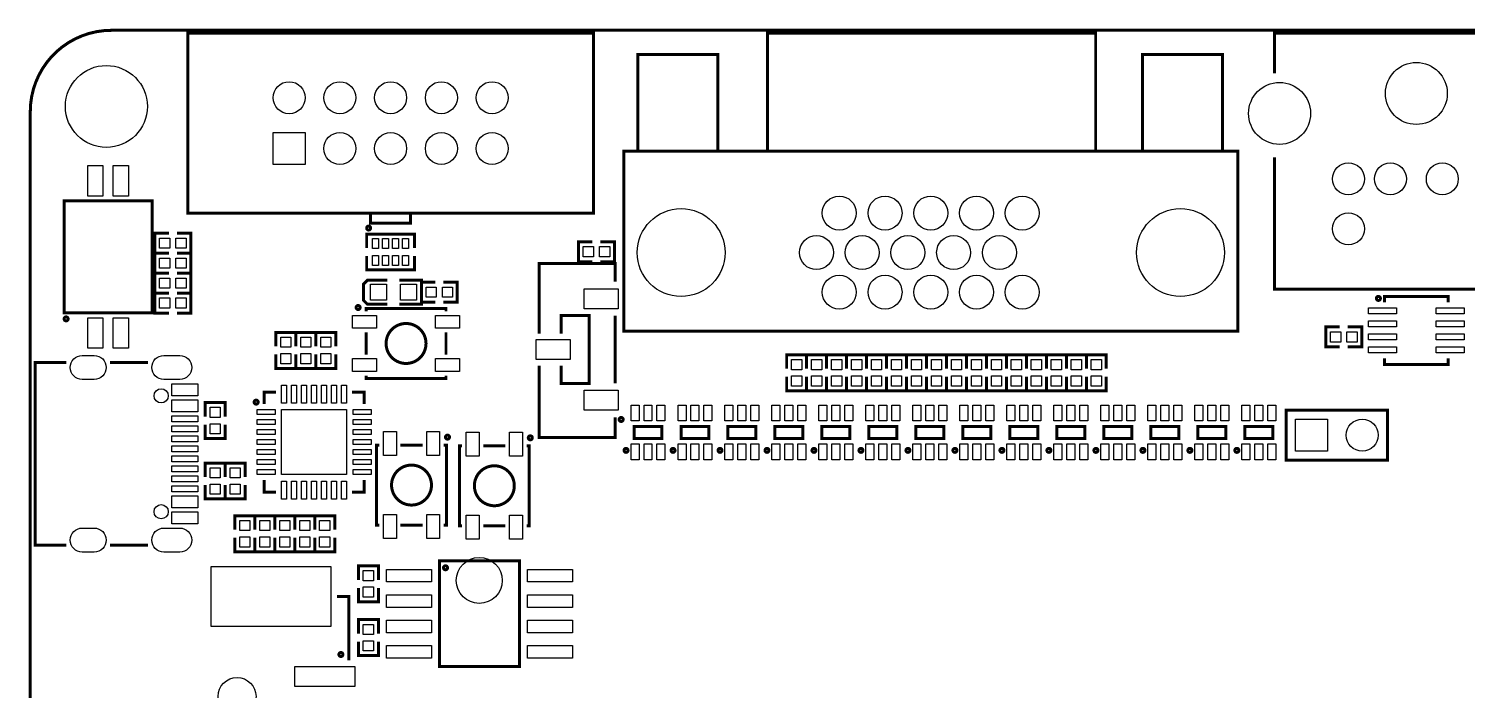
# Model space of a CAD drawing. Extents: x 0 to 112, y 0 to 86.
# Drawn here: x -0.1 to 71.9, y 52.9 to 86 of the extents above; entities that cross this region are included whole.
import ezdxf

# ---------------------------------------------------------------- set-up
doc = ezdxf.new("R2010")
doc.units = 0
for name, color, linetype in [('BG_OUTLINE', 3, 'CONTINUOUS'), ('PG_SILKSCREEN_TOP', 85, 'CONTINUOUS'), ('PIN_TOP', 12, 'CONTINUOUS')]:
    doc.layers.add(name, color=color, linetype=linetype)

msp = doc.modelspace()

# ---------------------------------------------------------------- linework, layer by layer
at = {"layer": 'BG_OUTLINE', "const_width": 0.1524}
msp.add_lwpolyline([(4.064, 0), (107.696, 0, 0.414214), (111.76, 4.064), (111.76, 81.8896, 0.414214), (107.696, 85.9536), (4.064, 85.9536, 0.414214), (0, 81.8896), (0, 4.064, 0.414214), (4.064, 0)], format="xyb", dxfattribs=at)
at = {"layer": 'PG_SILKSCREEN_TOP', "const_width": 0.150114}
for points in [[(7.891018, 76.809092), (28.191206, 76.809092), (28.191206, 85.809328), (7.891018, 85.809328), (7.891018, 76.809092)], [(53.34, 79.9084), (53.34, 85.808312), (36.91001, 85.808312), (36.91001, 79.9084)], [(76.49591, 83.803998), (76.49591, 85.803994), (62.295786, 85.803994), (62.295786, 83.803998)], [(34.417, 79.9084), (34.417, 84.7344), (30.424882, 84.7344), (30.424882, 79.9084)], [(59.69, 79.9084), (59.69, 84.7344), (55.690008, 84.7344), (55.690008, 79.9084)], [(29.718, 70.8914), (60.452, 70.8914), (60.452, 79.9084), (29.718, 79.9084), (29.718, 70.8914)], [(62.295786, 79.603854), (62.295786, 73.003918), (76.49591, 73.003918), (76.49591, 79.603854)], [(1.693926, 77.410818), (6.093714, 77.410818), (6.093714, 71.810626), (1.693926, 71.810626), (1.693926, 77.410818)], [(17.041114, 76.809092), (17.041114, 76.30922), (19.04111, 76.30922), (19.04111, 76.809092)], [(6.938518, 75.801982), (6.238494, 75.801982), (6.238494, 74.80173), (6.938518, 74.80173)], [(7.338314, 75.801982), (8.038338, 75.801982), (8.038338, 74.80173), (7.338314, 74.80173)], [(16.841216, 75.057508), (16.841216, 75.757532), (19.241008, 75.757532), (19.241008, 75.057508)], [(28.147518, 75.37196), (27.447494, 75.37196), (27.447494, 74.371708), (28.147518, 74.371708)], [(28.547314, 75.37196), (29.247338, 75.37196), (29.247338, 74.371708), (28.547314, 74.371708)], [(6.938518, 74.80173), (6.238494, 74.80173), (6.238494, 73.801478), (6.938518, 73.801478)], [(7.338314, 74.80173), (8.038338, 74.80173), (8.038338, 73.801478), (7.338314, 73.801478)], [(16.841216, 74.657712), (16.841216, 73.957688), (19.241008, 73.957688), (19.241008, 74.657712)], [(29.282644, 73.377552), (29.282644, 74.277474), (25.482804, 74.277474), (25.482804, 70.777608)], [(6.938518, 73.801478), (6.238494, 73.801478), (6.238494, 72.801226), (6.938518, 72.801226)], [(7.338314, 73.801478), (8.038338, 73.801478), (8.038338, 72.801226), (7.338314, 72.801226)], [(17.87906, 72.244712), (16.879062, 72.244712), (16.67891, 72.44461), (16.67891, 73.24471), (16.879062, 73.444608), (17.87906, 73.444608)], [(18.479008, 73.444608), (19.579082, 73.444608), (19.579082, 72.244712), (18.479008, 72.244712)], [(6.938518, 72.801226), (6.238494, 72.801226), (6.238494, 71.800974), (6.938518, 71.800974)], [(7.338314, 72.801226), (8.038338, 72.801226), (8.038338, 71.800974), (7.338314, 71.800974)], [(20.279106, 72.344534), (19.579082, 72.344534), (19.579082, 73.344786), (20.279106, 73.344786)], [(20.678902, 72.344534), (21.378926, 72.344534), (21.378926, 73.344786), (20.678902, 73.344786)], [(20.813268, 71.891906), (20.813268, 72.030082), (16.813276, 72.030082), (16.813276, 71.891906)], [(67.795902, 72.335898), (67.795902, 72.635872), (70.995794, 72.635872), (70.995794, 72.335898)], [(26.582624, 69.177408), (26.582624, 68.277486), (27.982672, 68.277486), (27.982672, 71.67753), (26.582624, 71.67753), (26.582624, 70.777608)], [(29.282644, 68.277486), (29.282644, 71.67753)], [(12.29487, 70.133718), (12.29487, 70.833742), (13.295122, 70.833742), (13.295122, 70.133718)], [(13.295122, 70.133718), (13.295122, 70.833742), (14.295374, 70.833742), (14.295374, 70.133718)], [(14.295374, 70.133718), (14.295374, 70.833742), (15.295626, 70.833742), (15.295626, 70.133718)], [(16.813276, 70.833996), (16.813276, 69.726048)], [(20.813268, 70.833996), (20.813268, 69.726048)], [(65.561972, 71.106538), (64.861948, 71.106538), (64.861948, 70.106286), (65.561972, 70.106286)], [(65.961768, 71.106538), (66.661792, 71.106538), (66.661792, 70.106286), (65.961768, 70.106286)], [(1.810004, 69.332856), (0.236982, 69.332856), (0.236982, 60.188856), (1.810004, 60.188856)], [(5.890006, 69.332856), (3.993896, 69.332856)], [(12.29487, 69.733922), (12.29487, 69.033898), (13.295122, 69.033898), (13.295122, 69.733922)], [(13.295122, 69.733922), (13.295122, 69.033898), (14.295374, 69.033898), (14.295374, 69.733922)], [(14.295374, 69.733922), (14.295374, 69.033898), (15.295626, 69.033898), (15.295626, 69.733922)], [(25.482804, 69.177408), (25.482804, 65.577466), (29.282644, 65.577466), (29.282644, 66.577464)], [(37.869368, 69.013578), (37.869368, 69.713602), (38.86962, 69.713602), (38.86962, 69.013578)], [(38.86962, 69.013578), (38.86962, 69.713602), (39.869872, 69.713602), (39.869872, 69.013578)], [(39.869872, 69.013578), (39.869872, 69.713602), (40.870124, 69.713602), (40.870124, 69.013578)], [(40.870124, 69.013578), (40.870124, 69.713602), (41.870376, 69.713602), (41.870376, 69.013578)], [(41.870376, 69.013578), (41.870376, 69.713602), (42.870628, 69.713602), (42.870628, 69.013578)], [(42.870628, 69.013578), (42.870628, 69.713602), (43.87088, 69.713602), (43.87088, 69.013578)], [(43.87088, 69.013578), (43.87088, 69.713602), (44.871132, 69.713602), (44.871132, 69.013578)], [(44.871132, 69.013578), (44.871132, 69.713602), (45.871384, 69.713602), (45.871384, 69.013578)], [(45.871384, 69.013578), (45.871384, 69.713602), (46.871636, 69.713602), (46.871636, 69.013578)], [(46.871636, 69.013578), (46.871636, 69.713602), (47.871888, 69.713602), (47.871888, 69.013578)], [(47.871888, 69.013578), (47.871888, 69.713602), (48.87214, 69.713602), (48.87214, 69.013578)], [(48.87214, 69.013578), (48.87214, 69.713602), (49.872392, 69.713602), (49.872392, 69.013578)], [(50.872644, 69.013578), (50.872644, 69.713602), (49.872392, 69.713602), (49.872392, 69.013578)], [(51.872896, 69.013578), (51.872896, 69.713602), (50.872644, 69.713602), (50.872644, 69.013578)], [(52.873148, 69.013578), (52.873148, 69.713602), (51.872896, 69.713602), (51.872896, 69.013578)], [(53.8734, 69.013578), (53.8734, 69.713602), (52.873148, 69.713602), (52.873148, 69.013578)], [(70.995794, 69.535802), (70.995794, 69.235828), (67.795902, 69.235828), (67.795902, 69.535802)], [(16.813276, 68.668138), (16.813276, 68.529962), (20.813268, 68.529962), (20.813268, 68.668138)], [(37.869368, 68.613782), (37.869368, 67.913758), (38.86962, 67.913758), (38.86962, 68.613782)], [(38.86962, 68.613782), (38.86962, 67.913758), (39.869872, 67.913758), (39.869872, 68.613782)], [(39.869872, 68.613782), (39.869872, 67.913758), (40.870124, 67.913758), (40.870124, 68.613782)], [(40.870124, 68.613782), (40.870124, 67.913758), (41.870376, 67.913758), (41.870376, 68.613782)], [(41.870376, 68.613782), (41.870376, 67.913758), (42.870628, 67.913758), (42.870628, 68.613782)], [(42.870628, 68.613782), (42.870628, 67.913758), (43.87088, 67.913758), (43.87088, 68.613782)], [(43.87088, 68.613782), (43.87088, 67.913758), (44.871132, 67.913758), (44.871132, 68.613782)], [(44.871132, 68.613782), (44.871132, 67.913758), (45.871384, 67.913758), (45.871384, 68.613782)], [(45.871384, 68.613782), (45.871384, 67.913758), (46.871636, 67.913758), (46.871636, 68.613782)], [(46.871636, 68.613782), (46.871636, 67.913758), (47.871888, 67.913758), (47.871888, 68.613782)], [(47.871888, 68.613782), (47.871888, 67.913758), (48.87214, 67.913758), (48.87214, 68.613782)], [(48.87214, 68.613782), (48.87214, 67.913758), (49.872392, 67.913758), (49.872392, 68.613782)], [(50.872644, 68.613782), (50.872644, 67.913758), (49.872392, 67.913758), (49.872392, 68.613782)], [(51.872896, 68.613782), (51.872896, 67.913758), (50.872644, 67.913758), (50.872644, 68.613782)], [(52.873148, 68.613782), (52.873148, 67.913758), (51.872896, 67.913758), (51.872896, 68.613782)], [(53.8734, 68.613782), (53.8734, 67.913758), (52.873148, 67.913758), (52.873148, 68.613782)], [(11.708384, 67.245738), (11.708384, 67.84594), (12.308586, 67.84594)], [(16.108426, 67.84594), (16.708628, 67.84594), (16.708628, 67.245738)], [(9.75614, 66.620644), (9.75614, 67.320668), (8.755888, 67.320668), (8.755888, 66.620644)], [(62.876176, 64.44107), (67.956176, 64.44107), (67.956176, 66.940938), (62.876176, 66.940938), (62.876176, 64.44107)], [(9.75614, 66.220848), (9.75614, 65.520824), (8.755888, 65.520824), (8.755888, 66.220848)], [(30.226762, 66.130424), (31.62681, 66.130424), (31.62681, 65.530476), (30.226762, 65.530476), (30.226762, 66.130424)], [(32.57931, 66.130424), (33.979358, 66.130424), (33.979358, 65.530476), (32.57931, 65.530476), (32.57931, 66.130424)], [(34.931858, 66.130424), (36.331906, 66.130424), (36.331906, 65.530476), (34.931858, 65.530476), (34.931858, 66.130424)], [(37.284406, 66.130424), (38.684454, 66.130424), (38.684454, 65.530476), (37.284406, 65.530476), (37.284406, 66.130424)], [(39.636954, 66.130424), (41.037002, 66.130424), (41.037002, 65.530476), (39.636954, 65.530476), (39.636954, 66.130424)], [(41.989502, 66.130424), (43.38955, 66.130424), (43.38955, 65.530476), (41.989502, 65.530476), (41.989502, 66.130424)], [(44.34205, 66.130424), (45.742098, 66.130424), (45.742098, 65.530476), (44.34205, 65.530476), (44.34205, 66.130424)], [(46.694598, 66.130424), (48.094646, 66.130424), (48.094646, 65.530476), (46.694598, 65.530476), (46.694598, 66.130424)], [(49.047146, 66.130424), (50.447194, 66.130424), (50.447194, 65.530476), (49.047146, 65.530476), (49.047146, 66.130424)], [(51.399694, 66.130424), (52.799742, 66.130424), (52.799742, 65.530476), (51.399694, 65.530476), (51.399694, 66.130424)], [(53.752242, 66.130424), (55.15229, 66.130424), (55.15229, 65.530476), (53.752242, 65.530476), (53.752242, 66.130424)], [(56.10479, 66.130424), (57.504838, 66.130424), (57.504838, 65.530476), (56.10479, 65.530476), (56.10479, 66.130424)], [(58.457338, 66.130424), (59.857386, 66.130424), (59.857386, 65.530476), (58.457338, 65.530476), (58.457338, 66.130424)], [(60.809886, 66.130424), (62.209934, 66.130424), (62.209934, 65.530476), (60.809886, 65.530476), (60.809886, 66.130424)], [(17.475708, 65.193418), (17.337532, 65.193418), (17.337532, 61.193426), (17.475708, 61.193426)], [(19.641566, 65.193418), (18.533618, 65.193418)], [(20.699476, 61.193426), (20.837652, 61.193426), (20.837652, 65.193418), (20.699476, 65.193418)], [(21.622004, 65.158874), (21.483828, 65.158874), (21.483828, 61.158882), (21.622004, 61.158882)], [(23.787862, 65.158874), (22.679914, 65.158874)], [(24.845772, 61.158882), (24.983948, 61.158882), (24.983948, 65.158874), (24.845772, 65.158874)], [(9.75614, 63.596774), (9.75614, 64.296798), (8.755888, 64.296798), (8.755888, 63.596774)], [(10.756392, 63.596774), (10.756392, 64.296798), (9.75614, 64.296798), (9.75614, 63.596774)], [(12.308586, 62.845696), (11.708384, 62.845696), (11.708384, 63.445898)], [(16.708628, 63.445898), (16.708628, 62.845696), (16.108426, 62.845696)], [(9.75614, 63.196978), (9.75614, 62.496954), (8.755888, 62.496954), (8.755888, 63.196978)], [(10.756392, 63.196978), (10.756392, 62.496954), (9.75614, 62.496954), (9.75614, 63.196978)], [(10.241534, 60.957714), (10.241534, 61.657738), (11.241786, 61.657738), (11.241786, 60.957714)], [(11.241786, 60.957714), (11.241786, 61.657738), (12.242038, 61.657738), (12.242038, 60.957714)], [(13.24229, 60.957714), (13.24229, 61.657738), (12.242038, 61.657738), (12.242038, 60.957714)], [(14.242542, 60.957714), (14.242542, 61.657738), (13.24229, 61.657738), (13.24229, 60.957714)], [(14.242542, 60.957714), (14.242542, 61.657738), (15.242794, 61.657738), (15.242794, 60.957714)], [(19.641566, 61.193426), (18.533618, 61.193426)], [(23.787862, 61.158882), (22.679914, 61.158882)], [(10.241534, 60.557918), (10.241534, 59.857894), (11.241786, 59.857894), (11.241786, 60.557918)], [(11.241786, 60.557918), (11.241786, 59.857894), (12.242038, 59.857894), (12.242038, 60.557918)], [(13.24229, 60.557918), (13.24229, 59.857894), (12.242038, 59.857894), (12.242038, 60.557918)], [(14.242542, 60.557918), (14.242542, 59.857894), (13.24229, 59.857894), (13.24229, 60.557918)], [(14.242542, 60.557918), (14.242542, 59.857894), (15.242794, 59.857894), (15.242794, 60.557918)], [(3.993896, 60.188856), (5.890006, 60.188856)], [(16.426688, 58.44921), (16.426688, 59.149234), (17.42694, 59.149234), (17.42694, 58.44921)], [(20.48891, 59.394344), (20.48891, 54.114192), (24.488902, 54.114192), (24.488902, 59.394344), (20.48891, 59.394344)], [(15.951962, 54.413658), (15.951962, 57.613804), (15.352014, 57.613804)], [(16.426688, 58.049414), (16.426688, 57.34939), (17.42694, 57.34939), (17.42694, 58.049414)], [(17.42694, 55.758334), (17.42694, 56.458358), (16.426688, 56.458358), (16.426688, 55.758334)], [(17.42694, 55.358538), (17.42694, 54.658514), (16.426688, 54.658514), (16.426688, 55.358538)]]:
    msp.add_lwpolyline(points, dxfattribs=at)
for points in [[(17.041114, 76.057506, 0.999769), (16.841216, 76.05776, 1.000231), (17.041114, 76.057506)], [(16.513302, 72.08012, 1.000289), (16.31315, 72.079866, 0.999711), (16.513302, 72.08012)], [(67.59575, 72.535796, 1.00054), (67.395852, 72.535796, 0.99946), (67.59575, 72.535796)], [(1.893824, 71.510652, 0.999429), (1.693926, 71.510906, 1.000571), (1.893824, 71.510652)], [(19.81327, 70.280022, 1), (17.813274, 70.280022, 1), (19.81327, 70.280022)], [(11.40841, 67.345814, 1.00004), (11.208512, 67.345814, 0.99996), (11.40841, 67.345814)], [(29.682694, 66.477388, 0.99993), (29.482796, 66.477642, 1.00007), (29.682694, 66.477388)], [(20.987512, 65.593468, 0.99954), (20.787614, 65.593468, 1.00046), (20.987512, 65.593468)], [(25.133808, 65.558924, 0.99954), (24.93391, 65.558924, 1.00046), (25.133808, 65.558924)], [(29.926788, 64.930528, 1.000491), (29.72689, 64.930274, 0.999509), (29.926788, 64.930528)], [(32.279336, 64.930528, 1.000491), (32.079438, 64.930274, 0.999509), (32.279336, 64.930528)], [(34.631884, 64.930528, 1.000491), (34.431986, 64.930274, 0.999509), (34.631884, 64.930528)], [(36.984432, 64.930528, 1.000491), (36.784534, 64.930274, 0.999509), (36.984432, 64.930528)], [(39.33698, 64.930528, 1.000491), (39.137082, 64.930274, 0.999509), (39.33698, 64.930528)], [(41.689528, 64.930528, 1.000491), (41.48963, 64.930274, 0.999509), (41.689528, 64.930528)], [(44.042076, 64.930528, 1.000491), (43.842178, 64.930274, 0.999509), (44.042076, 64.930528)], [(46.394624, 64.930528, 1.000491), (46.194726, 64.930274, 0.999509), (46.394624, 64.930528)], [(48.747172, 64.930528, 1.000491), (48.547274, 64.930274, 0.999509), (48.747172, 64.930528)], [(51.09972, 64.930528, 1.000491), (50.899822, 64.930274, 0.999509), (51.09972, 64.930528)], [(53.452268, 64.930528, 1.000491), (53.25237, 64.930274, 0.999509), (53.452268, 64.930528)], [(55.804816, 64.930528, 1.000491), (55.604918, 64.930274, 0.999509), (55.804816, 64.930528)], [(58.157364, 64.930528, 1.000491), (57.957466, 64.930274, 0.999509), (58.157364, 64.930528)], [(60.509912, 64.930528, 1.000491), (60.310014, 64.930274, 0.999509), (60.509912, 64.930528)], [(20.08759, 63.193422, 1), (18.087594, 63.193422, 1), (20.08759, 63.193422)], [(24.233886, 63.158878, 1), (22.23389, 63.158878, 1), (24.233886, 63.158878)], [(20.88896, 59.054238, 1.0003), (20.688808, 59.054238, 0.9997), (20.88896, 59.054238)], [(15.651988, 54.713632, 1.0006), (15.45209, 54.713632, 0.9994), (15.651988, 54.713632)]]:
    msp.add_lwpolyline(points, format="xyb", dxfattribs=at)
at = {"layer": 'PIN_TOP'}
for points in [[(12.161012, 79.23911), (12.161012, 80.839056), (13.760958, 80.839056), (13.760958, 79.23911)], [(3.638804, 77.660754), (2.878836, 77.660754), (2.878836, 79.18069), (3.638804, 79.18069)], [(4.908804, 77.660754), (4.148836, 77.660754), (4.148836, 79.18069), (4.908804, 79.18069)], [(6.473444, 75.04684), (6.473444, 75.556872), (6.983476, 75.556872), (6.983476, 75.04684)], [(7.293356, 75.04684), (7.293356, 75.556872), (7.803388, 75.556872), (7.803388, 75.04684)], [(17.441037, 75.034521), (17.141063, 75.034521), (17.141063, 75.534647), (17.441037, 75.534647)], [(17.941163, 75.034521), (17.641189, 75.034521), (17.641189, 75.534647), (17.941163, 75.534647)], [(18.441035, 75.034521), (18.141061, 75.034521), (18.141061, 75.534647), (18.441035, 75.534647)], [(18.941161, 75.034521), (18.641187, 75.034521), (18.641187, 75.534647), (18.941161, 75.534647)], [(27.682444, 74.616818), (27.682444, 75.12685), (28.192476, 75.12685), (28.192476, 74.616818)], [(28.502356, 74.616818), (28.502356, 75.12685), (29.012388, 75.12685), (29.012388, 74.616818)], [(6.473444, 74.046588), (6.473444, 74.55662), (6.983476, 74.55662), (6.983476, 74.046588)], [(7.293356, 74.046588), (7.293356, 74.55662), (7.803388, 74.55662), (7.803388, 74.046588)], [(17.441037, 74.180573), (17.141063, 74.180573), (17.141063, 74.680699), (17.441037, 74.680699)], [(17.941163, 74.180573), (17.641189, 74.180573), (17.641189, 74.680699), (17.941163, 74.680699)], [(18.441035, 74.180573), (18.141061, 74.180573), (18.141061, 74.680699), (18.441035, 74.680699)], [(18.941161, 74.180573), (18.641187, 74.180573), (18.641187, 74.680699), (18.941161, 74.680699)], [(6.473444, 73.046336), (6.473444, 73.556368), (6.983476, 73.556368), (6.983476, 73.046336)], [(7.293356, 73.046336), (7.293356, 73.556368), (7.803388, 73.556368), (7.803388, 73.046336)], [(17.028922, 72.44461), (17.028922, 73.24471), (17.829022, 73.24471), (17.829022, 72.44461)], [(18.529046, 72.44461), (18.529046, 73.24471), (19.329146, 73.24471), (19.329146, 72.44461)], [(20.324064, 73.099676), (20.324064, 72.589644), (19.814032, 72.589644), (19.814032, 73.099676)], [(21.143976, 73.099676), (21.143976, 72.589644), (20.633944, 72.589644), (20.633944, 73.099676)], [(29.432631, 73.017507), (29.432631, 72.017509), (27.732609, 72.017509), (27.732609, 73.017507)], [(6.473444, 72.046084), (6.473444, 72.556116), (6.983476, 72.556116), (6.983476, 72.046084)], [(7.293356, 72.046084), (7.293356, 72.556116), (7.803388, 72.556116), (7.803388, 72.046084)], [(66.995802, 71.760842), (66.995802, 72.060816), (68.39585, 72.060816), (68.39585, 71.760842)], [(70.395846, 71.760842), (70.395846, 72.060816), (71.795894, 72.060816), (71.795894, 71.760842)], [(3.638804, 70.040754), (2.878836, 70.040754), (2.878836, 71.56069), (3.638804, 71.56069)], [(4.908804, 70.040754), (4.148836, 70.040754), (4.148836, 71.56069), (4.908804, 71.56069)], [(16.13535, 71.037958), (16.13535, 71.687944), (17.335246, 71.687944), (17.335246, 71.037958)], [(20.290282, 71.037958), (20.290282, 71.687944), (21.490178, 71.687944), (21.490178, 71.037958)], [(66.995802, 71.110856), (66.995802, 71.41083), (68.39585, 71.41083), (68.39585, 71.110856)], [(70.395846, 71.110856), (70.395846, 71.41083), (71.795894, 71.41083), (71.795894, 71.110856)], [(13.050012, 70.08876), (12.53998, 70.08876), (12.53998, 70.598792), (13.050012, 70.598792)], [(14.050264, 70.08876), (13.540232, 70.08876), (13.540232, 70.598792), (14.050264, 70.598792)], [(15.050516, 70.08876), (14.540484, 70.08876), (14.540484, 70.598792), (15.050516, 70.598792)], [(65.096898, 70.351396), (65.096898, 70.861428), (65.60693, 70.861428), (65.60693, 70.351396)], [(65.91681, 70.351396), (65.91681, 70.861428), (66.426842, 70.861428), (66.426842, 70.351396)], [(66.995802, 70.460616), (66.995802, 70.76059), (68.39585, 70.76059), (68.39585, 70.460616)], [(70.395846, 70.460616), (70.395846, 70.76059), (71.795894, 70.76059), (71.795894, 70.460616)], [(27.032839, 70.477507), (27.032839, 69.477509), (25.332817, 69.477509), (25.332817, 70.477507)], [(66.995802, 69.81063), (66.995802, 70.110604), (68.39585, 70.110604), (68.39585, 69.81063)], [(70.395846, 69.81063), (70.395846, 70.110604), (71.795894, 70.110604), (71.795894, 69.81063)], [(13.050012, 69.268848), (12.53998, 69.268848), (12.53998, 69.77888), (13.050012, 69.77888)], [(14.050264, 69.268848), (13.540232, 69.268848), (13.540232, 69.77888), (14.050264, 69.77888)], [(15.050516, 69.268848), (14.540484, 69.268848), (14.540484, 69.77888), (15.050516, 69.77888)], [(16.13535, 68.871846), (16.13535, 69.521832), (17.335246, 69.521832), (17.335246, 68.871846)], [(20.290282, 68.871846), (20.290282, 69.521832), (21.490178, 69.521832), (21.490178, 68.871846)], [(38.62451, 68.96862), (38.114478, 68.96862), (38.114478, 69.478652), (38.62451, 69.478652)], [(39.624762, 68.96862), (39.11473, 68.96862), (39.11473, 69.478652), (39.624762, 69.478652)], [(40.625014, 68.96862), (40.114982, 68.96862), (40.114982, 69.478652), (40.625014, 69.478652)], [(41.625266, 68.96862), (41.115234, 68.96862), (41.115234, 69.478652), (41.625266, 69.478652)], [(42.625518, 68.96862), (42.115486, 68.96862), (42.115486, 69.478652), (42.625518, 69.478652)], [(43.62577, 68.96862), (43.115738, 68.96862), (43.115738, 69.478652), (43.62577, 69.478652)], [(44.626022, 68.96862), (44.11599, 68.96862), (44.11599, 69.478652), (44.626022, 69.478652)], [(45.626274, 68.96862), (45.116242, 68.96862), (45.116242, 69.478652), (45.626274, 69.478652)], [(46.626526, 68.96862), (46.116494, 68.96862), (46.116494, 69.478652), (46.626526, 69.478652)], [(47.626778, 68.96862), (47.116746, 68.96862), (47.116746, 69.478652), (47.626778, 69.478652)], [(48.62703, 68.96862), (48.116998, 68.96862), (48.116998, 69.478652), (48.62703, 69.478652)], [(49.627282, 68.96862), (49.11725, 68.96862), (49.11725, 69.478652), (49.627282, 69.478652)], [(50.117502, 69.478652), (50.627534, 69.478652), (50.627534, 68.96862), (50.117502, 68.96862)], [(51.117754, 69.478652), (51.627786, 69.478652), (51.627786, 68.96862), (51.117754, 68.96862)], [(52.118006, 69.478652), (52.628038, 69.478652), (52.628038, 68.96862), (52.118006, 68.96862)], [(53.118258, 69.478652), (53.62829, 69.478652), (53.62829, 68.96862), (53.118258, 68.96862)], [(38.62451, 68.148708), (38.114478, 68.148708), (38.114478, 68.65874), (38.62451, 68.65874)], [(39.624762, 68.148708), (39.11473, 68.148708), (39.11473, 68.65874), (39.624762, 68.65874)], [(40.625014, 68.148708), (40.114982, 68.148708), (40.114982, 68.65874), (40.625014, 68.65874)], [(41.625266, 68.148708), (41.115234, 68.148708), (41.115234, 68.65874), (41.625266, 68.65874)], [(42.625518, 68.148708), (42.115486, 68.148708), (42.115486, 68.65874), (42.625518, 68.65874)], [(43.62577, 68.148708), (43.115738, 68.148708), (43.115738, 68.65874), (43.62577, 68.65874)], [(44.626022, 68.148708), (44.11599, 68.148708), (44.11599, 68.65874), (44.626022, 68.65874)], [(45.626274, 68.148708), (45.116242, 68.148708), (45.116242, 68.65874), (45.626274, 68.65874)], [(46.626526, 68.148708), (46.116494, 68.148708), (46.116494, 68.65874), (46.626526, 68.65874)], [(47.626778, 68.148708), (47.116746, 68.148708), (47.116746, 68.65874), (47.626778, 68.65874)], [(48.62703, 68.148708), (48.116998, 68.148708), (48.116998, 68.65874), (48.62703, 68.65874)], [(49.627282, 68.148708), (49.11725, 68.148708), (49.11725, 68.65874), (49.627282, 68.65874)], [(50.117502, 68.65874), (50.627534, 68.65874), (50.627534, 68.148708), (50.117502, 68.148708)], [(51.117754, 68.65874), (51.627786, 68.65874), (51.627786, 68.148708), (51.117754, 68.148708)], [(52.118006, 68.65874), (52.628038, 68.65874), (52.628038, 68.148708), (52.118006, 68.148708)], [(53.118258, 68.65874), (53.62829, 68.65874), (53.62829, 68.148708), (53.118258, 68.148708)], [(7.082028, 67.660774), (7.082028, 68.260722), (8.382, 68.260722), (8.382, 67.660774)], [(12.83335, 67.295903), (12.583414, 67.295903), (12.583414, 68.195825), (12.83335, 68.195825)], [(13.333476, 67.295903), (13.08354, 67.295903), (13.08354, 68.195825), (13.333476, 68.195825)], [(13.833348, 67.295903), (13.583412, 67.295903), (13.583412, 68.195825), (13.833348, 68.195825)], [(14.333474, 67.295903), (14.083538, 67.295903), (14.083538, 68.195825), (14.333474, 68.195825)], [(14.8336, 67.295903), (14.583664, 67.295903), (14.583664, 68.195825), (14.8336, 68.195825)], [(15.333472, 67.295903), (15.083536, 67.295903), (15.083536, 68.195825), (15.333472, 68.195825)], [(15.833598, 67.295903), (15.583662, 67.295903), (15.583662, 68.195825), (15.833598, 68.195825)], [(29.432631, 67.937507), (29.432631, 66.937509), (27.732609, 66.937509), (27.732609, 67.937507)], [(7.082028, 66.860928), (7.082028, 67.460876), (8.382, 67.460876), (8.382, 66.860928)], [(9.000998, 67.085718), (9.51103, 67.085718), (9.51103, 66.575686), (9.000998, 66.575686)], [(30.476825, 66.400426), (30.076775, 66.400426), (30.076775, 67.200526), (30.476825, 67.200526)], [(31.126811, 66.400426), (30.726761, 66.400426), (30.726761, 67.200526), (31.126811, 67.200526)], [(31.776797, 66.400426), (31.376747, 66.400426), (31.376747, 67.200526), (31.776797, 67.200526)], [(32.829373, 66.400426), (32.429323, 66.400426), (32.429323, 67.200526), (32.829373, 67.200526)], [(33.479359, 66.400426), (33.079309, 66.400426), (33.079309, 67.200526), (33.479359, 67.200526)], [(34.129345, 66.400426), (33.729295, 66.400426), (33.729295, 67.200526), (34.129345, 67.200526)], [(35.181921, 66.400426), (34.781871, 66.400426), (34.781871, 67.200526), (35.181921, 67.200526)], [(35.831907, 66.400426), (35.431857, 66.400426), (35.431857, 67.200526), (35.831907, 67.200526)], [(36.481893, 66.400426), (36.081843, 66.400426), (36.081843, 67.200526), (36.481893, 67.200526)], [(37.534469, 66.400426), (37.134419, 66.400426), (37.134419, 67.200526), (37.534469, 67.200526)], [(38.184455, 66.400426), (37.784405, 66.400426), (37.784405, 67.200526), (38.184455, 67.200526)], [(38.834441, 66.400426), (38.434391, 66.400426), (38.434391, 67.200526), (38.834441, 67.200526)], [(39.887017, 66.400426), (39.486967, 66.400426), (39.486967, 67.200526), (39.887017, 67.200526)], [(40.537003, 66.400426), (40.136953, 66.400426), (40.136953, 67.200526), (40.537003, 67.200526)], [(41.186989, 66.400426), (40.786939, 66.400426), (40.786939, 67.200526), (41.186989, 67.200526)], [(42.239565, 66.400426), (41.839515, 66.400426), (41.839515, 67.200526), (42.239565, 67.200526)], [(42.889551, 66.400426), (42.489501, 66.400426), (42.489501, 67.200526), (42.889551, 67.200526)], [(43.539537, 66.400426), (43.139487, 66.400426), (43.139487, 67.200526), (43.539537, 67.200526)], [(44.592113, 66.400426), (44.192063, 66.400426), (44.192063, 67.200526), (44.592113, 67.200526)], [(45.242099, 66.400426), (44.842049, 66.400426), (44.842049, 67.200526), (45.242099, 67.200526)], [(45.892085, 66.400426), (45.492035, 66.400426), (45.492035, 67.200526), (45.892085, 67.200526)], [(46.944661, 66.400426), (46.544611, 66.400426), (46.544611, 67.200526), (46.944661, 67.200526)], [(47.594647, 66.400426), (47.194597, 66.400426), (47.194597, 67.200526), (47.594647, 67.200526)], [(48.244633, 66.400426), (47.844583, 66.400426), (47.844583, 67.200526), (48.244633, 67.200526)], [(49.297209, 66.400426), (48.897159, 66.400426), (48.897159, 67.200526), (49.297209, 67.200526)], [(49.947195, 66.400426), (49.547145, 66.400426), (49.547145, 67.200526), (49.947195, 67.200526)], [(50.597181, 66.400426), (50.197131, 66.400426), (50.197131, 67.200526), (50.597181, 67.200526)], [(51.649757, 66.400426), (51.249707, 66.400426), (51.249707, 67.200526), (51.649757, 67.200526)], [(52.299743, 66.400426), (51.899693, 66.400426), (51.899693, 67.200526), (52.299743, 67.200526)], [(52.949729, 66.400426), (52.549679, 66.400426), (52.549679, 67.200526), (52.949729, 67.200526)], [(54.002305, 66.400426), (53.602255, 66.400426), (53.602255, 67.200526), (54.002305, 67.200526)], [(54.652291, 66.400426), (54.252241, 66.400426), (54.252241, 67.200526), (54.652291, 67.200526)], [(55.302277, 66.400426), (54.902227, 66.400426), (54.902227, 67.200526), (55.302277, 67.200526)], [(56.354853, 66.400426), (55.954803, 66.400426), (55.954803, 67.200526), (56.354853, 67.200526)], [(57.004839, 66.400426), (56.604789, 66.400426), (56.604789, 67.200526), (57.004839, 67.200526)], [(57.654825, 66.400426), (57.254775, 66.400426), (57.254775, 67.200526), (57.654825, 67.200526)], [(58.707401, 66.400426), (58.307351, 66.400426), (58.307351, 67.200526), (58.707401, 67.200526)], [(59.357387, 66.400426), (58.957337, 66.400426), (58.957337, 67.200526), (59.357387, 67.200526)], [(60.007373, 66.400426), (59.607323, 66.400426), (59.607323, 67.200526), (60.007373, 67.200526)], [(61.059949, 66.400426), (60.659899, 66.400426), (60.659899, 67.200526), (61.059949, 67.200526)], [(61.709935, 66.400426), (61.309885, 66.400426), (61.309885, 67.200526), (61.709935, 67.200526)], [(62.359921, 66.400426), (61.959871, 66.400426), (61.959871, 67.200526), (62.359921, 67.200526)], [(7.082028, 66.360802), (7.082028, 66.660776), (8.382, 66.660776), (8.382, 66.360802)], [(9.000998, 66.265806), (9.51103, 66.265806), (9.51103, 65.755774), (9.000998, 65.755774)], [(11.358372, 66.720974), (11.358372, 66.97091), (12.258294, 66.97091), (12.258294, 66.720974)], [(11.358372, 66.220848), (11.358372, 66.470784), (12.258294, 66.470784), (12.258294, 66.220848)], [(15.833471, 63.720853), (12.583541, 63.720853), (12.583541, 66.970783), (15.833471, 66.970783)], [(16.158464, 66.720974), (16.158464, 66.97091), (17.058386, 66.97091), (17.058386, 66.720974)], [(16.158464, 66.220848), (16.158464, 66.470784), (17.058386, 66.470784), (17.058386, 66.220848)], [(63.346076, 64.890904), (63.346076, 66.49085), (64.946022, 66.49085), (64.946022, 64.890904)], [(7.082028, 65.860676), (7.082028, 66.16065), (8.382, 66.16065), (8.382, 65.860676)], [(7.082028, 65.360804), (7.082028, 65.660778), (8.382, 65.660778), (8.382, 65.360804)], [(11.358372, 65.720976), (11.358372, 65.970912), (12.258294, 65.970912), (12.258294, 65.720976)], [(16.158464, 65.720976), (16.158464, 65.970912), (17.058386, 65.970912), (17.058386, 65.720976)], [(17.679543, 65.871344), (18.329529, 65.871344), (18.329529, 64.671448), (17.679543, 64.671448)], [(19.845655, 65.871344), (20.495641, 65.871344), (20.495641, 64.671448), (19.845655, 64.671448)], [(21.825839, 65.8368), (22.475825, 65.8368), (22.475825, 64.636904), (21.825839, 64.636904)], [(23.991951, 65.8368), (24.641937, 65.8368), (24.641937, 64.636904), (23.991951, 64.636904)], [(7.082028, 64.860678), (7.082028, 65.160652), (8.382, 65.160652), (8.382, 64.860678)], [(11.358372, 65.22085), (11.358372, 65.470786), (12.258294, 65.470786), (12.258294, 65.22085)], [(11.358372, 64.720724), (11.358372, 64.97066), (12.258294, 64.97066), (12.258294, 64.720724)], [(16.158464, 65.22085), (16.158464, 65.470786), (17.058386, 65.470786), (17.058386, 65.22085)], [(16.158464, 64.720724), (16.158464, 64.97066), (17.058386, 64.97066), (17.058386, 64.720724)], [(30.476825, 64.460374), (30.076775, 64.460374), (30.076775, 65.260474), (30.476825, 65.260474)], [(31.126811, 64.460374), (30.726761, 64.460374), (30.726761, 65.260474), (31.126811, 65.260474)], [(31.776797, 64.460374), (31.376747, 64.460374), (31.376747, 65.260474), (31.776797, 65.260474)], [(32.829373, 64.460374), (32.429323, 64.460374), (32.429323, 65.260474), (32.829373, 65.260474)], [(33.479359, 64.460374), (33.079309, 64.460374), (33.079309, 65.260474), (33.479359, 65.260474)], [(34.129345, 64.460374), (33.729295, 64.460374), (33.729295, 65.260474), (34.129345, 65.260474)], [(35.181921, 64.460374), (34.781871, 64.460374), (34.781871, 65.260474), (35.181921, 65.260474)], [(35.831907, 64.460374), (35.431857, 64.460374), (35.431857, 65.260474), (35.831907, 65.260474)], [(36.481893, 64.460374), (36.081843, 64.460374), (36.081843, 65.260474), (36.481893, 65.260474)], [(37.534469, 64.460374), (37.134419, 64.460374), (37.134419, 65.260474), (37.534469, 65.260474)], [(38.184455, 64.460374), (37.784405, 64.460374), (37.784405, 65.260474), (38.184455, 65.260474)], [(38.834441, 64.460374), (38.434391, 64.460374), (38.434391, 65.260474), (38.834441, 65.260474)], [(39.887017, 64.460374), (39.486967, 64.460374), (39.486967, 65.260474), (39.887017, 65.260474)], [(40.537003, 64.460374), (40.136953, 64.460374), (40.136953, 65.260474), (40.537003, 65.260474)], [(41.186989, 64.460374), (40.786939, 64.460374), (40.786939, 65.260474), (41.186989, 65.260474)], [(42.239565, 64.460374), (41.839515, 64.460374), (41.839515, 65.260474), (42.239565, 65.260474)], [(42.889551, 64.460374), (42.489501, 64.460374), (42.489501, 65.260474), (42.889551, 65.260474)], [(43.539537, 64.460374), (43.139487, 64.460374), (43.139487, 65.260474), (43.539537, 65.260474)], [(44.592113, 64.460374), (44.192063, 64.460374), (44.192063, 65.260474), (44.592113, 65.260474)], [(45.242099, 64.460374), (44.842049, 64.460374), (44.842049, 65.260474), (45.242099, 65.260474)], [(45.892085, 64.460374), (45.492035, 64.460374), (45.492035, 65.260474), (45.892085, 65.260474)], [(46.944661, 64.460374), (46.544611, 64.460374), (46.544611, 65.260474), (46.944661, 65.260474)], [(47.594647, 64.460374), (47.194597, 64.460374), (47.194597, 65.260474), (47.594647, 65.260474)], [(48.244633, 64.460374), (47.844583, 64.460374), (47.844583, 65.260474), (48.244633, 65.260474)], [(49.297209, 64.460374), (48.897159, 64.460374), (48.897159, 65.260474), (49.297209, 65.260474)], [(49.947195, 64.460374), (49.547145, 64.460374), (49.547145, 65.260474), (49.947195, 65.260474)], [(50.597181, 64.460374), (50.197131, 64.460374), (50.197131, 65.260474), (50.597181, 65.260474)], [(51.649757, 64.460374), (51.249707, 64.460374), (51.249707, 65.260474), (51.649757, 65.260474)], [(52.299743, 64.460374), (51.899693, 64.460374), (51.899693, 65.260474), (52.299743, 65.260474)], [(52.949729, 64.460374), (52.549679, 64.460374), (52.549679, 65.260474), (52.949729, 65.260474)], [(54.002305, 64.460374), (53.602255, 64.460374), (53.602255, 65.260474), (54.002305, 65.260474)], [(54.652291, 64.460374), (54.252241, 64.460374), (54.252241, 65.260474), (54.652291, 65.260474)], [(55.302277, 64.460374), (54.902227, 64.460374), (54.902227, 65.260474), (55.302277, 65.260474)], [(56.354853, 64.460374), (55.954803, 64.460374), (55.954803, 65.260474), (56.354853, 65.260474)], [(57.004839, 64.460374), (56.604789, 64.460374), (56.604789, 65.260474), (57.004839, 65.260474)], [(57.654825, 64.460374), (57.254775, 64.460374), (57.254775, 65.260474), (57.654825, 65.260474)], [(58.707401, 64.460374), (58.307351, 64.460374), (58.307351, 65.260474), (58.707401, 65.260474)], [(59.357387, 64.460374), (58.957337, 64.460374), (58.957337, 65.260474), (59.357387, 65.260474)], [(60.007373, 64.460374), (59.607323, 64.460374), (59.607323, 65.260474), (60.007373, 65.260474)], [(61.059949, 64.460374), (60.659899, 64.460374), (60.659899, 65.260474), (61.059949, 65.260474)], [(61.709935, 64.460374), (61.309885, 64.460374), (61.309885, 65.260474), (61.709935, 65.260474)], [(62.359921, 64.460374), (61.959871, 64.460374), (61.959871, 65.260474), (62.359921, 65.260474)], [(7.082028, 64.360806), (7.082028, 64.66078), (8.382, 64.66078), (8.382, 64.360806)], [(7.082028, 63.86068), (7.082028, 64.160654), (8.382, 64.160654), (8.382, 63.86068)], [(11.358372, 64.220852), (11.358372, 64.470788), (12.258294, 64.470788), (12.258294, 64.220852)], [(16.158464, 64.220852), (16.158464, 64.470788), (17.058386, 64.470788), (17.058386, 64.220852)], [(7.082028, 63.360808), (7.082028, 63.660782), (8.382, 63.660782), (8.382, 63.360808)], [(9.000998, 64.061848), (9.51103, 64.061848), (9.51103, 63.551816), (9.000998, 63.551816)], [(10.00125, 64.061848), (10.511282, 64.061848), (10.511282, 63.551816), (10.00125, 63.551816)], [(11.358372, 63.720726), (11.358372, 63.970662), (12.258294, 63.970662), (12.258294, 63.720726)], [(12.83335, 62.495811), (12.583414, 62.495811), (12.583414, 63.395733), (12.83335, 63.395733)], [(13.333476, 62.495811), (13.08354, 62.495811), (13.08354, 63.395733), (13.333476, 63.395733)], [(13.833348, 62.495811), (13.583412, 62.495811), (13.583412, 63.395733), (13.833348, 63.395733)], [(14.333474, 62.495811), (14.083538, 62.495811), (14.083538, 63.395733), (14.333474, 63.395733)], [(14.8336, 62.495811), (14.583664, 62.495811), (14.583664, 63.395733), (14.8336, 63.395733)], [(15.333472, 62.495811), (15.083536, 62.495811), (15.083536, 63.395733), (15.333472, 63.395733)], [(15.833598, 62.495811), (15.583662, 62.495811), (15.583662, 63.395733), (15.833598, 63.395733)], [(16.158464, 63.720726), (16.158464, 63.970662), (17.058386, 63.970662), (17.058386, 63.720726)], [(7.082028, 62.860682), (7.082028, 63.160656), (8.382, 63.160656), (8.382, 62.860682)], [(7.082028, 62.060836), (7.082028, 62.660784), (8.382, 62.660784), (8.382, 62.060836)], [(9.000998, 63.241936), (9.51103, 63.241936), (9.51103, 62.731904), (9.000998, 62.731904)], [(10.00125, 63.241936), (10.511282, 63.241936), (10.511282, 62.731904), (10.00125, 62.731904)], [(7.082028, 61.26099), (7.082028, 61.860938), (8.382, 61.860938), (8.382, 61.26099)], [(10.996676, 60.912756), (10.486644, 60.912756), (10.486644, 61.422788), (10.996676, 61.422788)], [(11.996928, 60.912756), (11.486896, 60.912756), (11.486896, 61.422788), (11.996928, 61.422788)], [(12.487148, 61.422788), (12.99718, 61.422788), (12.99718, 60.912756), (12.487148, 60.912756)], [(13.4874, 61.422788), (13.997432, 61.422788), (13.997432, 60.912756), (13.4874, 60.912756)], [(14.997684, 60.912756), (14.487652, 60.912756), (14.487652, 61.422788), (14.997684, 61.422788)], [(17.679543, 61.716412), (18.329529, 61.716412), (18.329529, 60.516516), (17.679543, 60.516516)], [(19.845655, 61.716412), (20.495641, 61.716412), (20.495641, 60.516516), (19.845655, 60.516516)], [(21.825839, 61.681868), (22.475825, 61.681868), (22.475825, 60.481972), (21.825839, 60.481972)], [(23.991951, 61.681868), (24.641937, 61.681868), (24.641937, 60.481972), (23.991951, 60.481972)], [(10.996676, 60.092844), (10.486644, 60.092844), (10.486644, 60.602876), (10.996676, 60.602876)], [(11.996928, 60.092844), (11.486896, 60.092844), (11.486896, 60.602876), (11.996928, 60.602876)], [(12.487148, 60.602876), (12.99718, 60.602876), (12.99718, 60.092844), (12.487148, 60.092844)], [(13.4874, 60.602876), (13.997432, 60.602876), (13.997432, 60.092844), (13.4874, 60.092844)], [(14.997684, 60.092844), (14.487652, 60.092844), (14.487652, 60.602876), (14.997684, 60.602876)], [(9.052052, 56.11368), (9.052052, 59.113674), (15.05204, 59.113674), (15.05204, 56.11368)], [(17.18183, 58.404252), (16.671798, 58.404252), (16.671798, 58.914284), (17.18183, 58.914284)], [(17.833848, 58.344308), (17.833848, 58.974228), (20.08378, 58.974228), (20.08378, 58.344308)], [(24.894032, 58.344308), (24.894032, 58.974228), (27.143964, 58.974228), (27.143964, 58.344308)], [(17.18183, 57.58434), (16.671798, 57.58434), (16.671798, 58.094372), (17.18183, 58.094372)], [(17.833848, 57.074308), (17.833848, 57.704228), (20.08378, 57.704228), (20.08378, 57.074308)], [(24.894032, 57.074308), (24.894032, 57.704228), (27.143964, 57.704228), (27.143964, 57.074308)], [(16.671798, 56.223408), (17.18183, 56.223408), (17.18183, 55.713376), (16.671798, 55.713376)], [(17.833848, 55.804308), (17.833848, 56.434228), (20.08378, 56.434228), (20.08378, 55.804308)], [(24.894032, 55.804308), (24.894032, 56.434228), (27.143964, 56.434228), (27.143964, 55.804308)], [(16.671798, 55.403496), (17.18183, 55.403496), (17.18183, 54.893464), (16.671798, 54.893464)], [(17.833848, 54.534308), (17.833848, 55.164228), (20.08378, 55.164228), (20.08378, 54.534308)], [(24.894032, 54.534308), (24.894032, 55.164228), (27.143964, 55.164228), (27.143964, 54.534308)], [(13.251942, 53.113686), (13.251942, 54.113684), (16.251936, 54.113684), (16.251936, 53.113686)]]:
    msp.add_lwpolyline(points, close=True, dxfattribs=at)
for points in [[(3.202051, 68.48094), (2.601849, 68.48094, -1), (2.601849, 69.680836), (3.202051, 69.680836, -1)], [(7.482078, 68.48094), (6.681978, 68.48094, -1), (6.681978, 69.680836), (7.482078, 69.680836, -1)], [(3.202051, 59.840876), (2.601849, 59.840876, -1), (2.601849, 61.040772), (3.202051, 61.040772, -1)], [(7.482078, 59.840876), (6.681978, 59.840876, -1), (6.681978, 61.040772), (7.482078, 61.040772, -1)]]:
    msp.add_lwpolyline(points, format="xyb", close=True, dxfattribs=at)
for centre, radius in [((69.395848, 82.792062), 1.550035), ((3.81, 82.1436), 2.050034), ((12.961112, 82.57921), 0.799973), ((15.501112, 82.57921), 0.799973), ((18.041112, 82.57921), 0.799973), ((20.581112, 82.57921), 0.799973), ((23.121112, 82.57921), 0.799973), ((62.545722, 81.793842), 1.550035), ((15.501112, 80.03921), 0.799973), ((18.041112, 80.03921), 0.799973), ((20.581112, 80.03921), 0.799973), ((23.121112, 80.03921), 0.799973), ((65.995804, 78.515972), 0.799973), ((68.095876, 78.515972), 0.799973), ((70.69582, 78.515972), 0.799973), ((40.50411, 76.80833), 0.850011), ((42.79392, 76.80833), 0.850011), ((45.083984, 76.80833), 0.850011), ((47.374048, 76.80833), 0.850011), ((49.664112, 76.80833), 0.850011), ((32.584898, 74.8284), 2.200021), ((57.585102, 74.8284), 2.200021), ((65.995804, 76.01585), 0.799973), ((39.359078, 74.8284), 0.850011), ((41.648888, 74.8284), 0.850011), ((43.938952, 74.8284), 0.850011), ((46.229016, 74.8284), 0.850011), ((48.51908, 74.8284), 0.850011), ((40.50411, 72.84847), 0.850011), ((42.79392, 72.84847), 0.850011), ((45.083984, 72.84847), 0.850011), ((47.374048, 72.84847), 0.850011), ((49.664112, 72.84847), 0.850011), ((6.55193, 67.660774), 0.354965), ((66.686176, 65.691004), 0.799973), ((6.55193, 61.860938), 0.354965), ((22.480016, 58.42), 1.149985), ((10.352024, 52.613814), 0.94996)]:
    msp.add_circle(centre, radius, dxfattribs=at)

doc.saveas('drawing.dxf')
